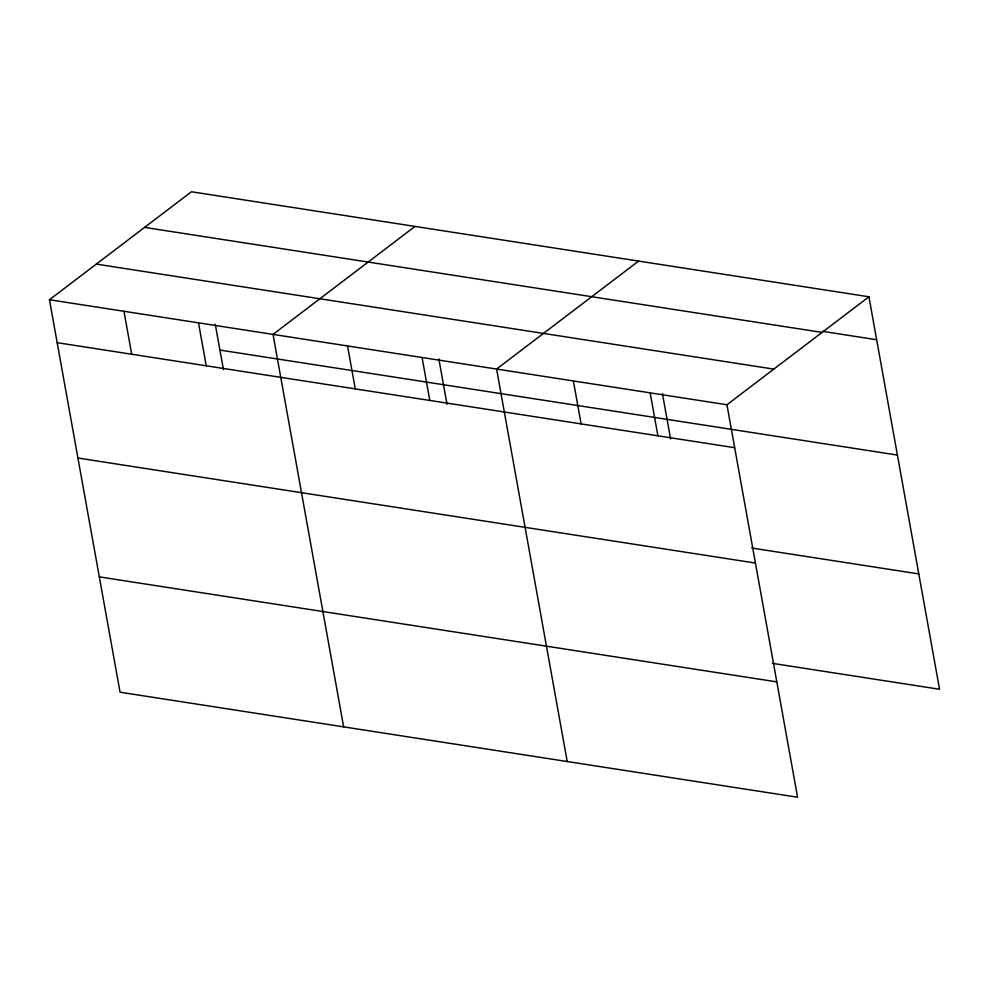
<?xml version="1.0" encoding="UTF-8"?>
<svg xmlns="http://www.w3.org/2000/svg" width="989" height="989" viewBox="0 0 989 989"><rect width="100%" height="100%" fill="white"/><g stroke="black" fill="none" stroke-linecap="round" stroke-linejoin="round"><path stroke-width="1.48" d="M868.935 296.787L726.952 404.761L797.567 797.233L120.065 692.213L49.45 299.741L191.433 191.767L868.935 296.787L939.55 689.259L772.434 663.359M415.009 226.419L273.026 334.393L343.64 726.866M638.585 261.084L496.602 369.045L567.216 761.53M822.465 331.34L876.662 339.734M144.579 227.396L822.082 332.415M96.304 264.112L773.806 369.12M49.45 299.741L726.952 404.761M219.917 350.069L897.419 455.076M57.177 342.689L734.679 447.708M751.677 548.017L918.793 573.917M77.933 458.031L755.435 563.05M99.32 576.871L776.81 681.891M662.42 393.573L670.579 438.931M650.169 392.856L657.895 435.803M573.385 380.95L581.112 423.91M438.844 358.92L447.003 404.278M422.068 357.499L429.807 400.458M347.547 345.952L355.274 388.9M215.268 324.268L223.44 369.626M198.505 322.847L206.231 365.794M123.971 311.288L131.698 354.247"/></g></svg>
